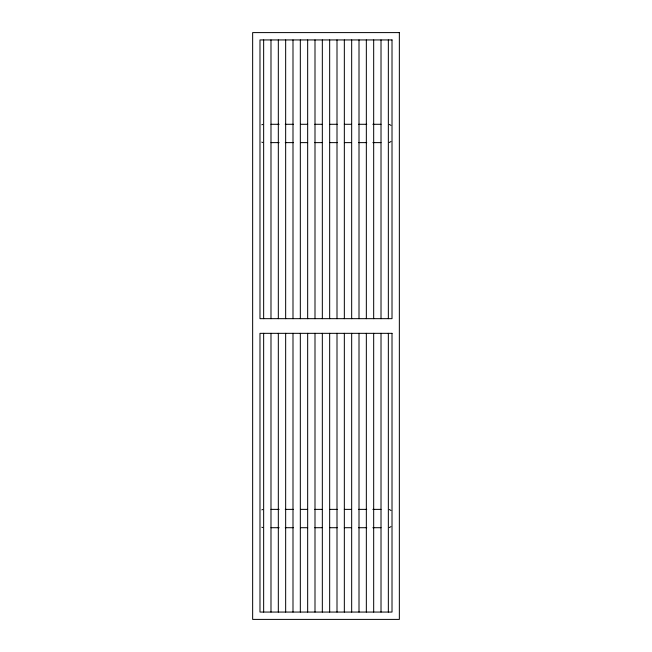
<?xml version="1.0" encoding="UTF-8"?>
<svg xmlns="http://www.w3.org/2000/svg" width="652" height="652" viewBox="0 0 652 652"><rect width="100%" height="100%" fill="white"/><g stroke="black" fill="none" stroke-linecap="round" stroke-linejoin="round"><path stroke-width="0.98" d="M390.939 141.549L389.293 142.503M390.939 526.637L389.293 527.59M261.819 124.776L262.707 124.41M261.819 509.864L262.707 509.497M270.987 124.287L279.137 124.287M285.25 124.287L293.4 124.287M300.531 124.287L307.662 124.287M314.794 124.287L321.925 124.287M330.075 124.287L337.206 124.287M344.337 124.287L351.469 124.287M358.6 124.287L366.75 124.287M372.862 124.287L381.012 124.287M270.987 142.625L279.137 142.625M285.25 142.625L293.4 142.625M300.531 142.625L307.662 142.625M314.794 142.625L321.925 142.625M330.075 142.625L337.206 142.625M344.337 142.625L351.469 142.625M358.6 142.625L366.75 142.625M372.862 142.625L381.012 142.625M270.987 509.375L279.137 509.375M285.25 509.375L293.4 509.375M300.531 509.375L307.662 509.375M314.794 509.375L321.925 509.375M330.075 509.375L337.206 509.375M344.337 509.375L351.469 509.375M358.6 509.375L366.75 509.375M372.862 509.375L381.012 509.375M270.987 527.712L279.137 527.712M285.25 527.712L293.4 527.712M300.531 527.712L307.662 527.712M314.794 527.712L321.925 527.712M330.075 527.712L337.206 527.712M344.337 527.712L351.469 527.712M358.6 527.712L366.75 527.712M372.862 527.712L381.012 527.712M389.293 124.41L390.939 125.363M261.819 142.136L262.707 142.503M389.293 509.497L390.939 510.451M261.819 527.223L262.707 527.59M388.347 39.935L388.347 318.665M388.347 333.335L388.347 612.065M381.012 39.935L381.012 318.665M381.012 333.335L381.012 612.065M373.677 39.935L373.677 318.665M373.677 333.335L373.677 612.065M366.342 39.935L366.342 318.665M366.342 333.335L366.342 612.065M359.007 39.935L359.007 318.665M359.007 333.335L359.007 612.065M351.672 39.935L351.672 318.665M351.672 333.335L351.672 612.065M344.337 39.935L344.337 318.665M344.337 333.335L344.337 612.065M337.002 39.935L337.002 318.665M337.002 333.335L337.002 612.065M329.667 39.935L329.667 318.665M329.667 333.335L329.667 612.065M322.332 39.935L322.332 318.665M322.332 333.335L322.332 612.065M314.998 39.935L314.998 318.665M314.998 333.335L314.998 612.065M307.662 39.935L307.662 318.665M307.662 333.335L307.662 612.065M300.327 39.935L300.327 318.665M300.327 333.335L300.327 612.065M292.993 39.935L292.993 318.665M292.993 333.335L292.993 612.065M285.657 39.935L285.657 318.665M285.657 333.335L285.657 612.065M278.322 39.935L278.322 318.665M278.322 333.335L278.322 612.065M270.987 39.935L270.987 318.665M270.987 333.335L270.987 612.065M263.652 39.935L263.652 318.665M263.652 333.335L263.652 612.065M399.35 32.6L252.65 32.6L252.65 619.4L399.35 619.4L399.35 32.6M392.015 39.935L259.985 39.935L259.985 318.665L392.015 318.665L392.015 39.935M392.015 333.335L259.985 333.335L259.985 612.065L392.015 612.065L392.015 333.335"/></g></svg>
